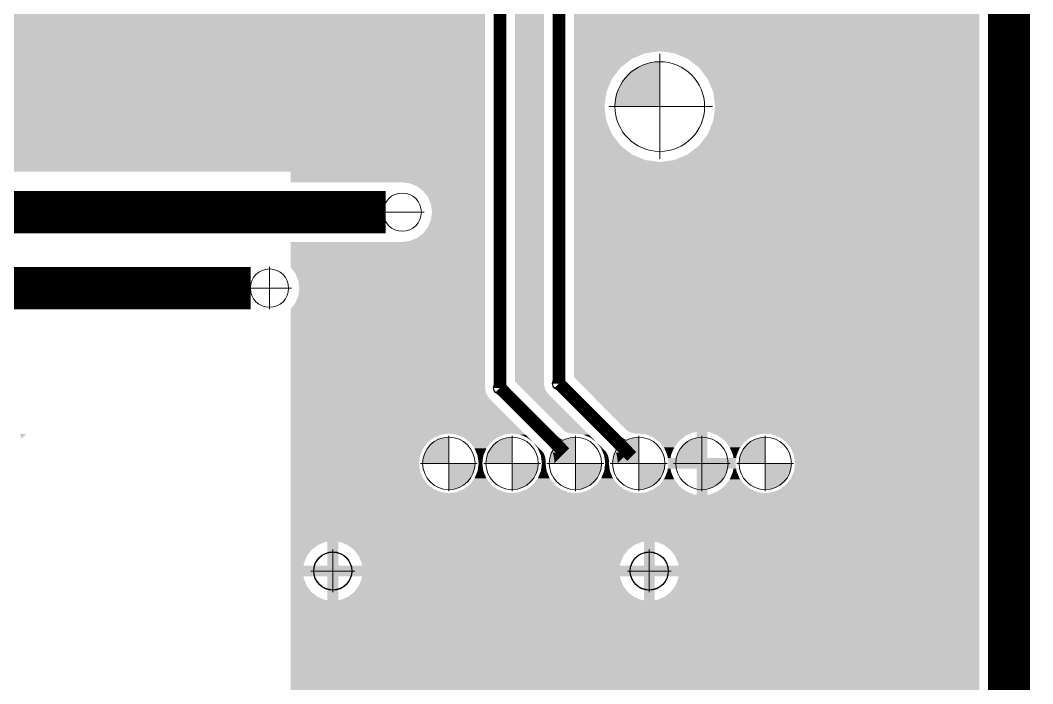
# Model space of a CAD drawing. Header units: millimetres. Extents: x -3633 to 871, y -630 to 261.
# Drawn here: x -1195.61 to -1147.43, y 74.06 to 105.61 of the extents above; entities that cross this region are included whole.
import ezdxf

# ---------------------------------------------------------------- set-up
doc = ezdxf.new("R2010")
doc.units = ezdxf.units.MM
for name, color, linetype in [('DRILL', 7, 'Continuous'), ('DRILL GOST', 7, 'Continuous'), ('TOP_LAYER', 7, 'Continuous'), ('TOP_PASTE', 8, 'Continuous')]:
    doc.layers.add(name, color=color, linetype=linetype)

# ---------------------------------------------------------------- blocks, each defined once
blk = doc.blocks.new('ROUND_26')
blk.add_circle((0, 0), 0.01772)
blk = doc.blocks.new('ROUND_4')
blk.add_circle((0, 0), 0.00591)

msp = doc.modelspace()

# ---------------------------------------------------------------- hatches: boundary and pattern name
h = msp.add_hatch(color=256)
h.dxf.hatch_style = 1
h.paths.add_polyline_path([(-1233.402, 64.09), (-1233.519, 63.803), (-1233.122, 63.808)])
h.paths.add_polyline_path([(-1230.139, 63.76), (-1230.417, 64.053), (-1230.533, 63.76)])
h.paths.add_polyline_path([(-1230.442, 66.506), (-1230.442, 66.487), (-1230.166, 66.209), (-1230.049, 66.487)])
h.paths.add_polyline_path([(-1227.247, 66.234), (-1227.665, 66.234), (-1227.383, 65.951)])
h.paths.add_polyline_path([(-1218.729, 67.018), (-1219.377, 67.717), (-1219.731, 66.985)])
h.paths.add_polyline_path([(-1233.291, 29.039), (-1234.021, 28.374), (-1233.291, 28.031)])
h.paths.add_polyline_path([(-1193.249, 18.254), (-1193.265, 17.863), (-1192.968, 17.984)])
h.paths.add_polyline_path([(-1191.229, 20.274), (-1190.956, 19.993), (-1190.828, 20.289)])
h.paths.add_polyline_path([(-1191.229, 59.689), (-1190.838, 59.682), (-1190.957, 59.982)])
h.paths.add_polyline_path([(-1201.227, 65.626), (-1200.937, 65.918), (-1201.244, 66.022)])
h.paths.add_polyline_path([(-1170.468, 65.638), (-1170.269, 65.852), (-1170.556, 65.857)])
h.paths.add_polyline_path([(-1173.277, 65.453), (-1173.047, 65.647), (-1173.345, 65.663)])
h.paths.add_polyline_path([(-1195.632, 85.942), (-1195.552, 85.721), (-1195.341, 85.931)])
h.paths.add_polyline_path([(-1169.982, 100.828), (-1170.057, 101.05), (-1170.269, 100.83)])
h.paths.add_polyline_path([(-1173.047, 100.578), (-1172.752, 100.574), (-1172.844, 100.792)])
h.paths.add_polyline_path([(-1188.153, 115.26), (-1187.946, 115.477), (-1188.239, 115.477)])
h.paths.add_polyline_path([(-1185.991, 116.135), (-1185.797, 116.358), (-1186.087, 116.358)])
h.paths.add_polyline_path([(-1195.129, 112.223), (-1195.341, 112.013), (-1195.042, 112.005)])
h.paths.add_polyline_path([(-1197.795, 114.758), (-1197.795, 114.467), (-1197.577, 114.683)])
h.paths.add_polyline_path([(-1204.613, 114.467), (-1204.829, 114.258), (-1204.599, 114.17)])
h.paths.add_polyline_path([(-1209.875, 119.434), (-1209.783, 119.217), (-1209.577, 119.43)])
h.paths.add_polyline_path([(-1202.754, 121.81), (-1202.474, 121.935), (-1202.752, 122.208)])
h.paths.add_polyline_path([(-1197.739, 130.105), (-1198.026, 130.376), (-1198.045, 129.979)])
h.paths.add_polyline_path([(-1190.037, 135.321), (-1190.324, 135.202), (-1190.038, 134.921)])
h.paths.add_polyline_path([(-1175.897, 134.921), (-1175.915, 134.532), (-1175.611, 134.647)])
h.paths.add_polyline_path([(-1177.96, 136.646), (-1177.971, 136.253), (-1177.668, 136.38)])
h.paths.add_polyline_path([(-1179.402, 139.71), (-1179.685, 139.972), (-1179.699, 139.582)])
h.paths.add_polyline_path([(-1188.43, 139.972), (-1188.43, 140.387), (-1188.728, 140.225)])
h.paths.add_polyline_path([(-1162.248, 164.521), (-1162.149, 164.016), (-1161.785, 164.373)])
h.paths.add_polyline_path([(-1160.278, 162.686), (-1160.395, 162.98), (-1160.673, 162.699)])
h.paths.add_polyline_path([(-1164.961, 159.184), (-1165.239, 159.467), (-1165.357, 159.178)])
h.paths.add_polyline_path([(-1160.275, 150.145), (-1160.673, 150.145), (-1160.395, 149.864)])
h.paths.add_polyline_path([(-1162.872, 151.339), (-1163.27, 151.336), (-1162.991, 151.053)])
h.paths.add_polyline_path([(-1164.681, 154.413), (-1164.564, 154.698), (-1164.961, 154.696)])
h.paths.add_polyline_path([(-1185.797, 145.657), (-1185.624, 145.48), (-1185.534, 145.676)])
h.paths.add_polyline_path([(-1188.455, 146.769), (-1188.704, 146.769), (-1188.529, 146.594)])
h.paths.add_polyline_path([(-1153.313, 170.77), (-1153.301, 169.77), (-1152.594, 170.463)])
h.paths.add_polyline_path([(-1214.786, 168.798), (-1214.767, 170.779), (-1217.643, 168.105)])
h.paths.add_polyline_path([(-1214.756, 147.746), (-1215.486, 148.04), (-1215.486, 147.043)])
at = {"layer": 'DRILL', "lineweight": 0}
h = msp.add_hatch(color=256, dxfattribs=at)
h.dxf.hatch_style = 1
h.paths.add_polyline_path([(-1175.219, 85.787, 0.414214), (-1176.466, 84.541), (-1175.219, 84.541)])
h.paths.add_polyline_path([(-1173.973, 84.541), (-1175.219, 84.541), (-1175.219, 83.294, 0.414079)])
h = msp.add_hatch(color=256, dxfattribs=at)
h.dxf.hatch_style = 1
h.paths.add_polyline_path([(-1172.208, 85.787, 0.414214), (-1173.454, 84.541), (-1172.208, 84.541)])
h.paths.add_polyline_path([(-1170.961, 84.541), (-1172.207, 84.541), (-1172.207, 83.294, 0.414079)])
h = msp.add_hatch(color=256, dxfattribs=at)
h.dxf.hatch_style = 1
h.paths.add_polyline_path([(-1169.196, 85.787, 0.414214), (-1170.442, 84.541), (-1169.196, 84.541)])
h.paths.add_polyline_path([(-1167.949, 84.541), (-1169.195, 84.541), (-1169.195, 83.294, 0.414079)])
h = msp.add_hatch(color=256, dxfattribs=at)
h.dxf.hatch_style = 1
h.paths.add_polyline_path([(-1166.184, 85.787, 0.414214), (-1167.43, 84.541), (-1166.184, 84.541)])
h.paths.add_polyline_path([(-1164.937, 84.541), (-1166.184, 84.541), (-1166.183, 83.294, 0.414079)])
h = msp.add_hatch(color=256, dxfattribs=at)
h.dxf.hatch_style = 1
h.paths.add_polyline_path([(-1163.172, 85.787, 0.414214), (-1164.419, 84.541), (-1163.172, 84.541)])
h.paths.add_polyline_path([(-1161.926, 84.541), (-1163.172, 84.541), (-1163.172, 83.294, 0.414079)])
h = msp.add_hatch(color=256, dxfattribs=at)
h.dxf.hatch_style = 1
h.paths.add_polyline_path([(-1160.16, 85.787, 0.414214), (-1161.407, 84.541), (-1160.16, 84.541)])
h.paths.add_polyline_path([(-1158.914, 84.541), (-1160.16, 84.541), (-1160.16, 83.294, 0.414079)])
at = {"layer": 'DRILL GOST', "lineweight": 0}
h = msp.add_hatch(color=256, dxfattribs=at)
h.dxf.hatch_style = 1
h.paths.add_polyline_path([(-1167.313, 101.507), (-1165.18, 101.507), (-1165.18, 103.64, 0.414214)])

# ---------------------------------------------------------------- linework, layer by layer
at = {"layer": 'DRILL', "lineweight": 0}
for p, q in [((-1165.18, 103.64), (-1165.18, 99.025)), ((-1165.18, 102.421), (-1165.18, 100.566)), ((-1167.598, 101.507), (-1162.676, 101.507)), ((-1166.079, 101.507), (-1164.26, 101.507)), ((-1165.18, 101.507), (-1163.047, 101.507)), ((-1178.478, 96.487), (-1176.395, 96.487)), ((-1183.752, 93.892), (-1183.752, 91.871)), ((-1184.794, 92.873), (-1182.71, 92.873)), ((-1175.219, 85.855), (-1175.219, 83.222)), ((-1172.208, 85.855), (-1172.208, 83.222)), ((-1169.196, 85.855), (-1169.196, 83.222)), ((-1166.184, 85.855), (-1166.184, 83.222)), ((-1163.172, 85.855), (-1163.172, 83.222)), ((-1160.16, 85.855), (-1160.16, 83.222)), ((-1176.572, 84.541), (-1173.872, 84.541)), ((-1173.56, 84.541), (-1170.86, 84.541)), ((-1170.548, 84.541), (-1167.848, 84.541)), ((-1167.537, 84.541), (-1164.836, 84.541)), ((-1164.525, 84.541), (-1161.825, 84.541)), ((-1161.513, 84.541), (-1158.813, 84.541)), ((-1180.74, 80.44), (-1180.74, 78.418)), ((-1165.681, 80.44), (-1165.681, 78.418)), ((-1181.782, 79.421), (-1179.699, 79.421)), ((-1166.723, 79.421), (-1164.64, 79.421))]:
    msp.add_line(p, q, dxfattribs=at)
at = {"layer": 'DRILL GOST', "lineweight": 0}
msp.add_line((-1165.18, 101.507), (-1165.18, 104.011), dxfattribs=at)
for centre, radius in [((-1165.18, 101.507), 2.133), ((-1177.437, 96.487), 0.911), ((-1183.752, 92.873), 0.911), ((-1175.219, 84.541), 1.247), ((-1172.208, 84.541), 1.247), ((-1169.196, 84.541), 1.247), ((-1166.184, 84.541), 1.247), ((-1163.172, 84.541), 1.247), ((-1160.16, 84.541), 1.247), ((-1180.74, 79.421), 0.911), ((-1165.681, 79.421), 0.911)]:
    msp.add_circle(centre, radius, dxfattribs=at)
at = {"layer": 'TOP_LAYER', "elevation": 0}
for points, const_width in [([(-1148.56, 71.383), (-1148.56, 188.988)], 2.008), ([(-1172.785, 88.13), (-1172.785, 126.266)], 0.602), ([(-1169.98, 88.337), (-1169.98, 126.064)], 0.602), ([(-1221.282, 96.487), (-1178.218, 96.487)], 2.008), ([(-1214.714, 92.873), (-1184.656, 92.873)], 2.008), ([(-1172.785, 88.13), (-1169.703, 85.048)], 0.602), ([(-1169.98, 88.337), (-1166.512, 84.871)], 0.602)]:
    msp.add_lwpolyline(points, dxfattribs=dict(at, const_width=const_width))
at = {"layer": 'TOP_LAYER'}
for points in [[(-1170.512, 85.431), (-1170.398, 85.544), (-1169.32, 85.431), (-1169.206, 85.544)], [(-1170.452, 85.365), (-1170.512, 85.431), (-1169.386, 85.365), (-1169.32, 85.431)], [(-1170.398, 85.294), (-1170.452, 85.365), (-1169.456, 85.294), (-1169.386, 85.365)], [(-1170.398, 85.544), (-1170.396, 85.547), (-1169.206, 85.544), (-1169.316, 85.547)], [(-1170.35, 85.218), (-1170.398, 85.294), (-1169.532, 85.218), (-1169.456, 85.294)], [(-1170.396, 85.547), (-1170.387, 85.555), (-1169.316, 85.547), (-1169.421, 85.555)], [(-1170.387, 85.555), (-1170.372, 85.57), (-1169.421, 85.555), (-1169.521, 85.57)], [(-1170.372, 85.57), (-1170.351, 85.592), (-1169.521, 85.57), (-1169.617, 85.592)], [(-1170.351, 85.592), (-1170.323, 85.62), (-1169.617, 85.592), (-1169.707, 85.62)], [(-1170.323, 85.62), (-1170.288, 85.654), (-1169.707, 85.62), (-1169.793, 85.654)], [(-1170.288, 85.654), (-1170.248, 85.695), (-1169.793, 85.654), (-1169.873, 85.695)], [(-1167.5, 85.431), (-1167.386, 85.544), (-1166.308, 85.431), (-1166.194, 85.544)], [(-1167.44, 85.365), (-1167.5, 85.431), (-1166.374, 85.365), (-1166.308, 85.431)], [(-1167.386, 85.294), (-1167.44, 85.365), (-1166.445, 85.294), (-1166.374, 85.365)], [(-1167.386, 85.544), (-1167.384, 85.547), (-1166.194, 85.544), (-1166.304, 85.547)], [(-1167.338, 85.218), (-1167.386, 85.294), (-1166.52, 85.218), (-1166.445, 85.294)], [(-1167.384, 85.547), (-1167.376, 85.555), (-1166.304, 85.547), (-1166.409, 85.555)], [(-1167.376, 85.555), (-1167.361, 85.57), (-1166.409, 85.555), (-1166.509, 85.57)], [(-1167.361, 85.57), (-1167.339, 85.592), (-1166.509, 85.57), (-1166.605, 85.592)], [(-1167.339, 85.592), (-1167.311, 85.62), (-1166.605, 85.592), (-1166.695, 85.62)], [(-1167.311, 85.62), (-1167.277, 85.654), (-1166.695, 85.62), (-1166.781, 85.654)], [(-1170.309, 85.137), (-1170.35, 85.218), (-1169.613, 85.137), (-1169.532, 85.218)], [(-1170.275, 85.052), (-1170.309, 85.137), (-1169.698, 85.052), (-1169.613, 85.137)], [(-1170.247, 84.961), (-1170.275, 85.052), (-1169.789, 84.961), (-1169.698, 85.052)], [(-1170.225, 84.866), (-1170.247, 84.961), (-1169.884, 84.866), (-1169.789, 84.961)], [(-1170.21, 84.766), (-1170.225, 84.866), (-1169.985, 84.766), (-1169.884, 84.866)], [(-1167.298, 85.137), (-1167.338, 85.218), (-1166.601, 85.137), (-1166.52, 85.218)], [(-1167.263, 85.052), (-1167.298, 85.137), (-1166.687, 85.052), (-1166.601, 85.137)], [(-1167.235, 84.961), (-1167.263, 85.052), (-1166.777, 84.961), (-1166.687, 85.052)], [(-1167.214, 84.866), (-1167.235, 84.961), (-1166.872, 84.866), (-1166.777, 84.961)], [(-1167.199, 84.766), (-1167.214, 84.866), (-1166.973, 84.766), (-1166.872, 84.866)], [(-1170.202, 84.661), (-1170.21, 84.766), (-1170.09, 84.661), (-1169.985, 84.766)], [(-1170.2, 84.551), (-1170.202, 84.661), (-1170.2, 84.551), (-1170.09, 84.661)], [(-1167.19, 84.661), (-1167.199, 84.766), (-1167.078, 84.661), (-1166.973, 84.766)]]:
    msp.add_solid(points, dxfattribs=at)
at = {"layer": 'TOP_PASTE'}
msp.add_circle((-1199.816, 119.572), 110, dxfattribs=at)
for points in [[(-1172.068, 88.427), (-1172.068, 125.767), (-1170.697, 88.427), (-1170.697, 125.767)], [(-1169.263, 104.14), (-1169.263, 118.186), (-1149.978, 104.14), (-1149.978, 118.186)], [(-1227.119, 98.413), (-1227.119, 106.277), (-1173.502, 98.413), (-1173.502, 106.277)], [(-1169.263, 104.05), (-1169.263, 104.14), (-1165.861, 104.05), (-1165.18, 104.14)], [(-1164.499, 104.05), (-1165.18, 104.14), (-1149.978, 104.05), (-1149.978, 104.14)], [(-1169.263, 103.787), (-1169.263, 104.05), (-1166.496, 103.787), (-1165.861, 104.05)], [(-1169.263, 103.369), (-1169.263, 103.787), (-1167.042, 103.369), (-1166.496, 103.787)], [(-1163.864, 103.787), (-1164.499, 104.05), (-1149.978, 103.787), (-1149.978, 104.05)], [(-1163.318, 103.369), (-1163.864, 103.787), (-1149.978, 103.369), (-1149.978, 103.787)], [(-1169.263, 102.824), (-1169.263, 103.369), (-1167.46, 102.824), (-1167.042, 103.369)], [(-1162.9, 102.824), (-1163.318, 103.369), (-1149.978, 102.824), (-1149.978, 103.369)], [(-1169.263, 102.189), (-1169.263, 102.824), (-1167.723, 102.189), (-1167.46, 102.824)], [(-1162.637, 102.189), (-1162.9, 102.824), (-1149.978, 102.189), (-1149.978, 102.824)], [(-1169.263, 101.507), (-1169.263, 102.189), (-1167.813, 101.507), (-1167.723, 102.189)], [(-1162.547, 101.507), (-1162.637, 102.189), (-1149.978, 101.507), (-1149.978, 102.189)], [(-1169.263, 100.826), (-1169.263, 101.507), (-1167.723, 100.826), (-1167.813, 101.507)], [(-1162.637, 100.826), (-1162.547, 101.507), (-1149.978, 100.826), (-1149.978, 101.507)], [(-1169.263, 100.191), (-1169.263, 100.826), (-1167.46, 100.191), (-1167.723, 100.826)], [(-1162.9, 100.191), (-1162.637, 100.826), (-1149.978, 100.191), (-1149.978, 100.826)], [(-1169.263, 99.645), (-1169.263, 100.191), (-1167.042, 99.645), (-1167.46, 100.191)], [(-1163.318, 99.645), (-1162.9, 100.191), (-1149.978, 99.645), (-1149.978, 100.191)], [(-1169.263, 99.227), (-1169.263, 99.645), (-1166.496, 99.227), (-1167.042, 99.645)], [(-1163.864, 99.227), (-1163.318, 99.645), (-1149.978, 99.227), (-1149.978, 99.645)], [(-1169.263, 98.964), (-1169.263, 99.227), (-1165.861, 98.964), (-1166.496, 99.227)], [(-1169.263, 98.874), (-1169.263, 98.964), (-1165.18, 98.874), (-1165.861, 98.964)], [(-1169.263, 88.633), (-1169.263, 98.874), (-1149.978, 88.633), (-1149.978, 98.874)], [(-1165.18, 98.874), (-1164.499, 98.964), (-1149.978, 98.874), (-1149.978, 98.964)], [(-1164.499, 98.964), (-1163.864, 99.227), (-1149.978, 98.964), (-1149.978, 99.227)], [(-1182.748, 97.905), (-1182.748, 98.413), (-1173.502, 97.905), (-1173.502, 98.413)], [(-1177.07, 97.857), (-1177.437, 97.905), (-1173.502, 97.857), (-1173.502, 97.905)], [(-1176.728, 97.715), (-1177.07, 97.857), (-1173.502, 97.715), (-1173.502, 97.857)], [(-1176.434, 97.49), (-1176.728, 97.715), (-1173.502, 97.49), (-1173.502, 97.715)], [(-1176.209, 97.196), (-1176.434, 97.49), (-1173.502, 97.196), (-1173.502, 97.49)], [(-1176.067, 96.854), (-1176.209, 97.196), (-1173.502, 96.854), (-1173.502, 97.196)], [(-1176.019, 96.487), (-1176.067, 96.854), (-1173.502, 96.487), (-1173.502, 96.854)], [(-1176.067, 96.121), (-1176.019, 96.487), (-1173.502, 96.121), (-1173.502, 96.487)], [(-1176.209, 95.779), (-1176.067, 96.121), (-1173.502, 95.779), (-1173.502, 96.121)], [(-1176.728, 95.26), (-1176.434, 95.485), (-1173.502, 95.26), (-1173.502, 95.485)], [(-1176.434, 95.485), (-1176.209, 95.779), (-1173.502, 95.485), (-1173.502, 95.779)], [(-1182.748, 93.874), (-1182.748, 95.07), (-1173.502, 93.874), (-1173.502, 95.07)], [(-1177.437, 95.07), (-1177.07, 95.118), (-1173.502, 95.07), (-1173.502, 95.118)], [(-1177.07, 95.118), (-1176.728, 95.26), (-1173.502, 95.118), (-1173.502, 95.26)], [(-1182.524, 93.582), (-1182.748, 93.874), (-1173.502, 93.582), (-1173.502, 93.874)], [(-1182.383, 93.24), (-1182.524, 93.582), (-1173.502, 93.24), (-1173.502, 93.582)], [(-1182.334, 92.873), (-1182.383, 93.24), (-1173.502, 92.873), (-1173.502, 93.24)], [(-1182.383, 92.506), (-1182.334, 92.873), (-1173.502, 92.506), (-1173.502, 92.873)], [(-1182.748, 91.873), (-1182.524, 92.164), (-1173.502, 91.873), (-1173.502, 92.164)], [(-1182.524, 92.164), (-1182.383, 92.506), (-1173.502, 92.164), (-1173.502, 92.506)], [(-1182.748, 88.13), (-1182.748, 91.873), (-1173.502, 88.13), (-1173.502, 91.873)], [(-1171.979, 88.337), (-1172.068, 88.427), (-1170.697, 88.337), (-1170.697, 88.427)], [(-1171.704, 88.062), (-1171.979, 88.337), (-1170.642, 88.062), (-1170.697, 88.337)], [(-1166.727, 86.097), (-1169.263, 88.633), (-1149.978, 86.097), (-1149.978, 88.633)], [(-1182.748, 87.856), (-1182.748, 88.13), (-1173.447, 87.856), (-1173.502, 88.13)], [(-1182.748, 87.623), (-1182.748, 87.856), (-1173.292, 87.623), (-1173.447, 87.856)], [(-1171.472, 87.83), (-1171.704, 88.062), (-1170.487, 87.83), (-1170.642, 88.062)], [(-1169.739, 86.097), (-1171.472, 87.83), (-1168.754, 86.097), (-1170.487, 87.83)], [(-1182.748, 85.958), (-1182.748, 87.623), (-1171.627, 85.958), (-1173.292, 87.623)], [(-1182.748, 85.91), (-1182.748, 85.958), (-1175.586, 85.91), (-1175.219, 85.958)], [(-1182.748, 85.768), (-1182.748, 85.91), (-1175.928, 85.768), (-1175.586, 85.91)], [(-1182.748, 85.543), (-1182.748, 85.768), (-1176.222, 85.543), (-1175.928, 85.768)], [(-1174.852, 85.91), (-1175.219, 85.958), (-1172.574, 85.91), (-1172.208, 85.958)], [(-1174.511, 85.768), (-1174.852, 85.91), (-1172.916, 85.768), (-1172.574, 85.91)], [(-1174.217, 85.543), (-1174.511, 85.768), (-1173.21, 85.543), (-1172.916, 85.768)], [(-1171.841, 85.91), (-1172.208, 85.958), (-1171.578, 85.91), (-1171.627, 85.958)], [(-1171.499, 85.768), (-1171.841, 85.91), (-1171.437, 85.768), (-1171.578, 85.91)], [(-1171.232, 85.564), (-1171.437, 85.768), (-1171.232, 85.564), (-1171.499, 85.768)], [(-1170.2, 85.742), (-1170.146, 85.796), (-1169.949, 85.742), (-1170.02, 85.796)], [(-1170.146, 85.796), (-1170.086, 85.857), (-1170.02, 85.796), (-1170.086, 85.857)], [(-1169.716, 86.08), (-1169.739, 86.097), (-1168.736, 86.08), (-1168.754, 86.097)], [(-1169.672, 86.052), (-1169.716, 86.08), (-1168.709, 86.052), (-1168.736, 86.08)], [(-1169.623, 86.027), (-1169.672, 86.052), (-1168.684, 86.027), (-1168.709, 86.052)], [(-1169.57, 86.006), (-1169.623, 86.027), (-1168.663, 86.006), (-1168.684, 86.027)], [(-1169.511, 85.988), (-1169.57, 86.006), (-1168.644, 85.988), (-1168.663, 86.006)], [(-1169.446, 85.973), (-1169.511, 85.988), (-1168.63, 85.973), (-1168.644, 85.988)], [(-1169.374, 85.962), (-1169.446, 85.973), (-1168.619, 85.962), (-1168.63, 85.973)], [(-1169.326, 85.958), (-1169.374, 85.962), (-1168.615, 85.958), (-1168.619, 85.962)], [(-1169.295, 85.956), (-1169.326, 85.958), (-1169.215, 85.956), (-1169.196, 85.958)], [(-1169.225, 85.954), (-1169.295, 85.956), (-1169.225, 85.954), (-1169.215, 85.956)], [(-1168.829, 85.91), (-1169.196, 85.958), (-1168.567, 85.91), (-1168.615, 85.958)], [(-1168.487, 85.768), (-1168.829, 85.91), (-1168.425, 85.768), (-1168.567, 85.91)], [(-1168.221, 85.564), (-1168.425, 85.768), (-1168.221, 85.564), (-1168.487, 85.768)], [(-1167.188, 85.742), (-1167.134, 85.796), (-1166.937, 85.742), (-1167.008, 85.796)], [(-1167.134, 85.796), (-1167.074, 85.857), (-1167.008, 85.796), (-1167.074, 85.857)], [(-1166.704, 86.08), (-1166.727, 86.097), (-1149.978, 86.08), (-1149.978, 86.097)], [(-1166.66, 86.052), (-1166.704, 86.08), (-1149.978, 86.052), (-1149.978, 86.08)], [(-1166.624, 86.034), (-1166.66, 86.052), (-1149.978, 86.034), (-1149.978, 86.052)], [(-1166.611, 86.027), (-1166.624, 86.034), (-1163.478, 86.027), (-1163.427, 86.034)], [(-1166.582, 86.016), (-1166.611, 86.027), (-1163.567, 86.016), (-1163.478, 86.027)], [(-1166.558, 86.006), (-1166.582, 86.016), (-1163.591, 86.006), (-1163.567, 86.016)], [(-1166.499, 85.988), (-1166.558, 86.006), (-1163.635, 85.988), (-1163.591, 86.006)], [(-1166.434, 85.973), (-1166.499, 85.988), (-1163.67, 85.973), (-1163.635, 85.988)], [(-1166.362, 85.962), (-1166.434, 85.973), (-1163.696, 85.962), (-1163.67, 85.973)], [(-1166.314, 85.958), (-1166.362, 85.962), (-1163.706, 85.958), (-1163.696, 85.962)], [(-1166.283, 85.956), (-1166.314, 85.958), (-1166.203, 85.956), (-1166.184, 85.958)], [(-1166.213, 85.954), (-1166.283, 85.956), (-1166.213, 85.954), (-1166.203, 85.956)], [(-1165.817, 85.91), (-1166.184, 85.958), (-1163.822, 85.91), (-1163.706, 85.958)], [(-1165.704, 85.863), (-1165.817, 85.91), (-1163.936, 85.863), (-1163.822, 85.91)], [(-1165.475, 85.768), (-1165.704, 85.863), (-1164.059, 85.768), (-1163.936, 85.863)], [(-1165.282, 85.62), (-1165.475, 85.768), (-1164.252, 85.62), (-1164.059, 85.768)], [(-1163.427, 84.796), (-1163.427, 86.034), (-1162.917, 84.796), (-1162.917, 86.034)], [(-1162.777, 86.016), (-1162.917, 86.034), (-1149.978, 86.016), (-1149.978, 86.034)], [(-1162.639, 85.958), (-1162.777, 86.016), (-1149.978, 85.958), (-1149.978, 86.016)], [(-1162.522, 85.91), (-1162.639, 85.958), (-1160.527, 85.91), (-1160.16, 85.958)], [(-1162.409, 85.863), (-1162.522, 85.91), (-1160.64, 85.863), (-1160.527, 85.91)], [(-1162.285, 85.768), (-1162.409, 85.863), (-1160.869, 85.768), (-1160.64, 85.863)], [(-1162.092, 85.62), (-1162.285, 85.768), (-1161.062, 85.62), (-1160.869, 85.768)], [(-1159.793, 85.91), (-1160.16, 85.958), (-1149.978, 85.91), (-1149.978, 85.958)], [(-1159.452, 85.768), (-1159.793, 85.91), (-1149.978, 85.768), (-1149.978, 85.91)], [(-1159.158, 85.543), (-1159.452, 85.768), (-1149.978, 85.543), (-1149.978, 85.768)], [(-1182.748, 85.249), (-1182.748, 85.543), (-1176.447, 85.249), (-1176.222, 85.543)], [(-1173.992, 85.249), (-1174.217, 85.543), (-1173.435, 85.249), (-1173.21, 85.543)], [(-1170.98, 85.249), (-1171.184, 85.516), (-1170.918, 85.249), (-1171.184, 85.516)], [(-1170.248, 85.695), (-1170.2, 85.742), (-1169.873, 85.695), (-1169.949, 85.742)], [(-1167.968, 85.249), (-1168.172, 85.516), (-1167.906, 85.249), (-1168.172, 85.516)], [(-1167.277, 85.654), (-1167.236, 85.695), (-1166.781, 85.654), (-1166.861, 85.695)], [(-1167.236, 85.695), (-1167.188, 85.742), (-1166.861, 85.695), (-1166.937, 85.742)], [(-1165.182, 85.543), (-1165.282, 85.62), (-1164.311, 85.543), (-1164.252, 85.62)], [(-1164.998, 85.304), (-1165.182, 85.543), (-1164.495, 85.304), (-1164.311, 85.543)], [(-1164.956, 85.249), (-1164.998, 85.304), (-1164.517, 85.249), (-1164.495, 85.304)], [(-1162.033, 85.543), (-1162.092, 85.62), (-1161.163, 85.543), (-1161.062, 85.62)], [(-1161.85, 85.304), (-1162.033, 85.543), (-1161.346, 85.304), (-1161.163, 85.543)], [(-1161.827, 85.249), (-1161.85, 85.304), (-1161.388, 85.249), (-1161.346, 85.304)], [(-1158.933, 85.249), (-1159.158, 85.543), (-1149.978, 85.249), (-1149.978, 85.543)], [(-1182.748, 84.908), (-1182.748, 85.249), (-1176.589, 84.908), (-1176.447, 85.249)], [(-1182.748, 84.541), (-1182.748, 84.908), (-1176.637, 84.541), (-1176.589, 84.908)], [(-1173.85, 84.908), (-1173.992, 85.249), (-1173.577, 84.908), (-1173.435, 85.249)], [(-1173.802, 84.541), (-1173.85, 84.908), (-1173.625, 84.541), (-1173.577, 84.908)], [(-1170.911, 85.084), (-1170.98, 85.249), (-1170.752, 85.084), (-1170.918, 85.249)], [(-1170.902, 85.061), (-1170.911, 85.084), (-1170.735, 85.061), (-1170.752, 85.084)], [(-1170.883, 85.016), (-1170.902, 85.061), (-1170.707, 85.016), (-1170.735, 85.061)], [(-1170.863, 84.968), (-1170.883, 85.016), (-1170.683, 84.968), (-1170.707, 85.016)], [(-1170.841, 84.915), (-1170.863, 84.968), (-1170.661, 84.915), (-1170.683, 84.968)], [(-1170.838, 84.908), (-1170.841, 84.915), (-1170.659, 84.908), (-1170.661, 84.915)], [(-1170.831, 84.856), (-1170.838, 84.908), (-1170.643, 84.856), (-1170.659, 84.908)], [(-1170.823, 84.79), (-1170.831, 84.856), (-1170.628, 84.79), (-1170.643, 84.856)], [(-1167.899, 85.084), (-1167.968, 85.249), (-1167.74, 85.084), (-1167.906, 85.249)], [(-1167.89, 85.061), (-1167.899, 85.084), (-1167.723, 85.061), (-1167.74, 85.084)], [(-1167.872, 85.016), (-1167.89, 85.061), (-1167.695, 85.016), (-1167.723, 85.061)], [(-1167.851, 84.968), (-1167.872, 85.016), (-1167.671, 84.968), (-1167.695, 85.016)], [(-1167.829, 84.915), (-1167.851, 84.968), (-1167.649, 84.915), (-1167.671, 84.968)], [(-1167.826, 84.908), (-1167.829, 84.915), (-1167.647, 84.908), (-1167.649, 84.915)], [(-1167.82, 84.856), (-1167.826, 84.908), (-1167.631, 84.856), (-1167.647, 84.908)], [(-1167.811, 84.79), (-1167.82, 84.856), (-1167.616, 84.79), (-1167.631, 84.856)], [(-1164.826, 84.936), (-1164.956, 85.249), (-1164.647, 84.936), (-1164.517, 85.249)], [(-1164.815, 84.908), (-1164.826, 84.936), (-1164.651, 84.908), (-1164.647, 84.936)], [(-1164.8, 84.796), (-1164.815, 84.908), (-1164.666, 84.796), (-1164.651, 84.908)], [(-1161.697, 84.936), (-1161.827, 85.249), (-1161.518, 84.936), (-1161.388, 85.249)], [(-1161.693, 84.908), (-1161.697, 84.936), (-1161.53, 84.908), (-1161.518, 84.936)], [(-1161.679, 84.796), (-1161.693, 84.908), (-1161.544, 84.796), (-1161.53, 84.908)], [(-1158.791, 84.908), (-1158.933, 85.249), (-1149.978, 84.908), (-1149.978, 85.249)], [(-1158.743, 84.541), (-1158.791, 84.908), (-1149.978, 84.541), (-1149.978, 84.908)], [(-1182.748, 84.174), (-1182.748, 84.541), (-1176.589, 84.174), (-1176.637, 84.541)], [(-1173.85, 84.174), (-1173.802, 84.541), (-1173.577, 84.174), (-1173.625, 84.541)], [(-1170.838, 84.174), (-1170.79, 84.541), (-1170.565, 84.174), (-1170.613, 84.541)], [(-1170.813, 84.719), (-1170.823, 84.79), (-1170.617, 84.719), (-1170.628, 84.79)], [(-1170.803, 84.64), (-1170.813, 84.719), (-1170.611, 84.64), (-1170.617, 84.719)], [(-1170.794, 84.57), (-1170.803, 84.64), (-1170.61, 84.57), (-1170.611, 84.64)], [(-1170.79, 84.541), (-1170.794, 84.57), (-1170.613, 84.541), (-1170.61, 84.57)], [(-1167.826, 84.174), (-1167.778, 84.541), (-1167.553, 84.174), (-1167.602, 84.541)], [(-1167.802, 84.719), (-1167.811, 84.79), (-1167.605, 84.719), (-1167.616, 84.79)], [(-1167.791, 84.64), (-1167.802, 84.719), (-1167.599, 84.64), (-1167.605, 84.719)], [(-1167.782, 84.57), (-1167.791, 84.64), (-1167.598, 84.57), (-1167.599, 84.64)], [(-1167.778, 84.541), (-1167.782, 84.57), (-1167.602, 84.541), (-1167.598, 84.57)], [(-1167.188, 84.551), (-1167.19, 84.661), (-1167.188, 84.551), (-1167.078, 84.661)], [(-1164.766, 84.541), (-1164.8, 84.796), (-1161.578, 84.541), (-1161.544, 84.796)], [(-1164.8, 84.286), (-1164.766, 84.541), (-1161.544, 84.286), (-1161.578, 84.541)], [(-1158.791, 84.174), (-1158.743, 84.541), (-1149.978, 84.174), (-1149.978, 84.541)], [(-1182.748, 83.832), (-1182.748, 84.174), (-1176.447, 83.832), (-1176.589, 84.174)], [(-1173.992, 83.832), (-1173.85, 84.174), (-1173.435, 83.832), (-1173.577, 84.174)], [(-1170.98, 83.832), (-1170.838, 84.174), (-1170.423, 83.832), (-1170.565, 84.174)], [(-1167.968, 83.832), (-1167.826, 84.174), (-1167.412, 83.832), (-1167.553, 84.174)], [(-1164.956, 83.832), (-1164.826, 84.145), (-1164.517, 83.832), (-1164.647, 84.145)], [(-1164.826, 84.145), (-1164.815, 84.174), (-1164.647, 84.145), (-1164.651, 84.174)], [(-1164.815, 84.174), (-1164.8, 84.286), (-1164.651, 84.174), (-1164.666, 84.286)], [(-1163.427, 83.047), (-1163.427, 84.286), (-1162.917, 83.047), (-1162.917, 84.286)], [(-1161.827, 83.832), (-1161.697, 84.145), (-1161.388, 83.832), (-1161.518, 84.145)], [(-1161.697, 84.145), (-1161.693, 84.174), (-1161.518, 84.145), (-1161.53, 84.174)], [(-1161.693, 84.174), (-1161.679, 84.286), (-1161.53, 84.174), (-1161.544, 84.286)], [(-1158.933, 83.832), (-1158.791, 84.174), (-1149.978, 83.832), (-1149.978, 84.174)], [(-1182.748, 83.538), (-1182.748, 83.832), (-1176.222, 83.538), (-1176.447, 83.832)], [(-1182.748, 83.313), (-1182.748, 83.538), (-1175.928, 83.313), (-1176.222, 83.538)], [(-1174.511, 83.313), (-1174.217, 83.538), (-1172.916, 83.313), (-1173.21, 83.538)], [(-1174.217, 83.538), (-1173.992, 83.832), (-1173.21, 83.538), (-1173.435, 83.832)], [(-1171.499, 83.313), (-1171.205, 83.538), (-1169.905, 83.313), (-1170.198, 83.538)], [(-1171.205, 83.538), (-1170.98, 83.832), (-1170.198, 83.538), (-1170.423, 83.832)], [(-1168.487, 83.313), (-1168.193, 83.538), (-1166.893, 83.313), (-1167.186, 83.538)], [(-1168.193, 83.538), (-1167.968, 83.832), (-1167.186, 83.538), (-1167.412, 83.832)], [(-1165.475, 83.313), (-1165.282, 83.461), (-1164.059, 83.313), (-1164.252, 83.461)], [(-1165.282, 83.461), (-1165.182, 83.538), (-1164.252, 83.461), (-1164.311, 83.538)], [(-1165.182, 83.538), (-1164.998, 83.777), (-1164.311, 83.538), (-1164.495, 83.777)], [(-1164.998, 83.777), (-1164.956, 83.832), (-1164.495, 83.777), (-1164.517, 83.832)], [(-1162.285, 83.313), (-1162.092, 83.461), (-1160.869, 83.313), (-1161.062, 83.461)], [(-1162.092, 83.461), (-1162.033, 83.538), (-1161.062, 83.461), (-1161.163, 83.538)], [(-1162.033, 83.538), (-1161.85, 83.777), (-1161.163, 83.538), (-1161.346, 83.777)], [(-1161.85, 83.777), (-1161.827, 83.832), (-1161.346, 83.777), (-1161.388, 83.832)], [(-1159.452, 83.313), (-1159.158, 83.538), (-1149.978, 83.313), (-1149.978, 83.538)], [(-1159.158, 83.538), (-1158.933, 83.832), (-1149.978, 83.538), (-1149.978, 83.832)], [(-1182.748, 83.171), (-1182.748, 83.313), (-1175.586, 83.171), (-1175.928, 83.313)], [(-1182.748, 83.123), (-1182.748, 83.171), (-1175.219, 83.123), (-1175.586, 83.171)], [(-1182.748, 83.066), (-1182.748, 83.123), (-1163.567, 83.066), (-1163.706, 83.123)], [(-1182.748, 83.047), (-1182.748, 83.066), (-1163.427, 83.047), (-1163.567, 83.066)], [(-1182.748, 80.813), (-1182.748, 83.047), (-1149.978, 80.813), (-1149.978, 83.047)], [(-1175.219, 83.123), (-1174.852, 83.171), (-1172.208, 83.123), (-1172.574, 83.171)], [(-1174.852, 83.171), (-1174.511, 83.313), (-1172.574, 83.171), (-1172.916, 83.313)], [(-1172.208, 83.123), (-1171.841, 83.171), (-1169.196, 83.123), (-1169.563, 83.171)], [(-1171.841, 83.171), (-1171.499, 83.313), (-1169.563, 83.171), (-1169.905, 83.313)], [(-1169.196, 83.123), (-1168.829, 83.171), (-1166.184, 83.123), (-1166.551, 83.171)], [(-1168.829, 83.171), (-1168.487, 83.313), (-1166.551, 83.171), (-1166.893, 83.313)], [(-1166.184, 83.123), (-1165.817, 83.171), (-1163.706, 83.123), (-1163.822, 83.171)], [(-1165.817, 83.171), (-1165.704, 83.218), (-1163.822, 83.171), (-1163.936, 83.218)], [(-1165.704, 83.218), (-1165.475, 83.313), (-1163.936, 83.218), (-1164.059, 83.313)], [(-1162.917, 83.047), (-1162.777, 83.066), (-1149.978, 83.047), (-1149.978, 83.066)], [(-1162.777, 83.066), (-1162.639, 83.123), (-1149.978, 83.066), (-1149.978, 83.123)], [(-1162.639, 83.123), (-1162.522, 83.171), (-1160.16, 83.123), (-1160.527, 83.171)], [(-1162.522, 83.171), (-1162.409, 83.218), (-1160.527, 83.171), (-1160.64, 83.218)], [(-1162.409, 83.218), (-1162.285, 83.313), (-1160.64, 83.218), (-1160.869, 83.313)], [(-1160.16, 83.123), (-1159.793, 83.171), (-1149.978, 83.123), (-1149.978, 83.171)], [(-1159.793, 83.171), (-1159.452, 83.313), (-1149.978, 83.171), (-1149.978, 83.313)], [(-1182.748, 80.798), (-1182.748, 80.813), (-1181.109, 80.798), (-1180.995, 80.813)], [(-1182.748, 80.655), (-1182.748, 80.798), (-1181.453, 80.655), (-1181.109, 80.798)], [(-1182.748, 80.429), (-1182.748, 80.655), (-1181.748, 80.429), (-1181.453, 80.655)], [(-1180.995, 79.676), (-1180.995, 80.813), (-1180.485, 79.676), (-1180.485, 80.813)], [(-1180.371, 80.798), (-1180.485, 80.813), (-1166.05, 80.798), (-1165.936, 80.813)], [(-1180.027, 80.655), (-1180.371, 80.798), (-1166.394, 80.655), (-1166.05, 80.798)], [(-1179.732, 80.429), (-1180.027, 80.655), (-1166.689, 80.429), (-1166.394, 80.655)], [(-1165.936, 79.676), (-1165.936, 80.813), (-1165.426, 79.676), (-1165.426, 80.813)], [(-1165.312, 80.798), (-1165.426, 80.813), (-1149.978, 80.798), (-1149.978, 80.813)], [(-1164.968, 80.655), (-1165.312, 80.798), (-1149.978, 80.655), (-1149.978, 80.798)], [(-1164.673, 80.429), (-1164.968, 80.655), (-1149.978, 80.429), (-1149.978, 80.655)], [(-1182.748, 80.133), (-1182.748, 80.429), (-1181.975, 80.133), (-1181.748, 80.429)], [(-1182.748, 79.79), (-1182.748, 80.133), (-1182.117, 79.79), (-1181.975, 80.133)], [(-1179.505, 80.133), (-1179.732, 80.429), (-1166.916, 80.133), (-1166.689, 80.429)], [(-1179.363, 79.79), (-1179.505, 80.133), (-1167.058, 79.79), (-1166.916, 80.133)], [(-1164.446, 80.133), (-1164.673, 80.429), (-1149.978, 80.133), (-1149.978, 80.429)], [(-1164.304, 79.79), (-1164.446, 80.133), (-1149.978, 79.79), (-1149.978, 80.133)], [(-1182.748, 79.676), (-1182.748, 79.79), (-1182.132, 79.676), (-1182.117, 79.79)], [(-1182.748, 79.166), (-1182.748, 79.676), (-1149.978, 79.166), (-1149.978, 79.676)], [(-1179.348, 79.676), (-1179.363, 79.79), (-1167.073, 79.676), (-1167.058, 79.79)], [(-1164.289, 79.676), (-1164.304, 79.79), (-1149.978, 79.676), (-1149.978, 79.79)], [(-1182.748, 79.052), (-1182.748, 79.166), (-1182.117, 79.052), (-1182.132, 79.166)], [(-1182.748, 78.708), (-1182.748, 79.052), (-1181.975, 78.708), (-1182.117, 79.052)], [(-1180.995, 78.028), (-1180.995, 79.166), (-1180.485, 78.028), (-1180.485, 79.166)], [(-1179.505, 78.708), (-1179.363, 79.052), (-1166.916, 78.708), (-1167.058, 79.052)], [(-1179.363, 79.052), (-1179.348, 79.166), (-1167.058, 79.052), (-1167.073, 79.166)], [(-1165.936, 78.028), (-1165.936, 79.166), (-1165.426, 78.028), (-1165.426, 79.166)], [(-1164.446, 78.708), (-1164.304, 79.052), (-1149.978, 78.708), (-1149.978, 79.052)], [(-1164.304, 79.052), (-1164.289, 79.166), (-1149.978, 79.052), (-1149.978, 79.166)], [(-1182.748, 78.412), (-1182.748, 78.708), (-1181.748, 78.412), (-1181.975, 78.708)], [(-1179.732, 78.412), (-1179.505, 78.708), (-1166.689, 78.412), (-1166.916, 78.708)], [(-1164.673, 78.412), (-1164.446, 78.708), (-1149.978, 78.412), (-1149.978, 78.708)], [(-1182.748, 78.186), (-1182.748, 78.412), (-1181.453, 78.186), (-1181.748, 78.412)], [(-1182.748, 78.043), (-1182.748, 78.186), (-1181.109, 78.043), (-1181.453, 78.186)], [(-1180.371, 78.043), (-1180.027, 78.186), (-1166.05, 78.043), (-1166.394, 78.186)], [(-1180.027, 78.186), (-1179.732, 78.412), (-1166.394, 78.186), (-1166.689, 78.412)], [(-1165.312, 78.043), (-1164.968, 78.186), (-1149.978, 78.043), (-1149.978, 78.186)], [(-1164.968, 78.186), (-1164.673, 78.412), (-1149.978, 78.186), (-1149.978, 78.412)], [(-1182.748, 78.028), (-1182.748, 78.043), (-1180.995, 78.028), (-1181.109, 78.043)], [(-1182.748, 71.97), (-1182.748, 78.028), (-1149.978, 71.97), (-1149.978, 78.028)], [(-1180.485, 78.028), (-1180.371, 78.043), (-1165.936, 78.028), (-1166.05, 78.043)], [(-1165.426, 78.028), (-1165.312, 78.043), (-1149.978, 78.028), (-1149.978, 78.043)]]:
    msp.add_solid(points, dxfattribs=at)

# ---------------------------------------------------------------- block references
at = {"layer": 'TOP_LAYER', "xscale": 51, "yscale": 51, "zscale": 51}
for p in [(-1172.785, 88.13), (-1172.785, 88.13), (-1169.98, 88.337), (-1169.98, 88.337)]:
    msp.add_blockref('ROUND_4', p, dxfattribs=at)
at = {"layer": 'TOP_PASTE', "xscale": 51, "yscale": 51, "zscale": 51}
for p in [(-1180.74, 79.421), (-1165.681, 79.421)]:
    msp.add_blockref('ROUND_26', p, dxfattribs=at)

doc.saveas('drawing.dxf')
